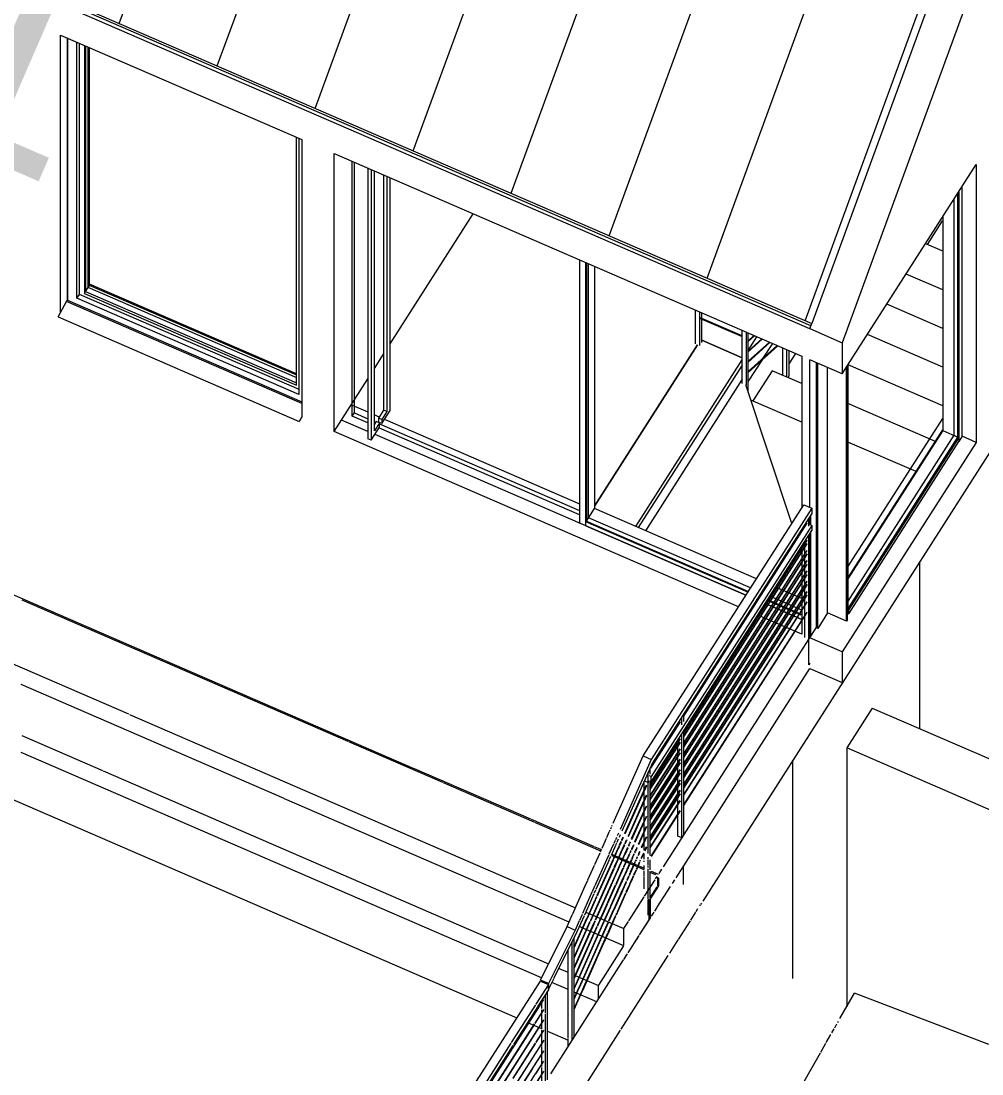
# Model space of a CAD drawing. Header units: millimetres. Extents: x -35445 to 232153, y -57203 to 42724.
# Drawn here: x 186145 to 191435, y -8195 to -2397 of the extents above; entities that cross this region are included whole.
import ezdxf

# ---------------------------------------------------------------- set-up
doc = ezdxf.new("R2010")
doc.units = ezdxf.units.MM
for name, color, linetype, lineweight in [('A-AREA', 32, 'Continuous', 9), ('A-DOOR', 31, 'Continuous', 9), ('A-FLOR', 192, 'Continuous', 9), ('A-FLOR-HRAL', 11, 'Continuous', 9), ('A-GLAZ', 151, 'Continuous', 9), ('A-GLAZ-CURT', 52, 'Continuous', 9), ('A-GLAZ-CWMG', 51, 'Continuous', 9), ('A-ROOF', 132, 'Continuous', 9), ('A-ROOF-PATT', 132, 'Continuous', 9), ('A-WALL', 113, 'Continuous', 9), ('A-WALL-PATT', 111, 'Continuous', 9), ('C-TOPO', 7, 'Continuous', 9), ('S-COLS', 52, 'Continuous', 9), ('S-FNDN', 32, 'Continuous', 9), ('S-STRS', 31, 'Continuous', 9)]:
    doc.layers.add(name, color=color, linetype=linetype, lineweight=lineweight)
doc.styles.add('Arial_2', font='arial.ttf', dxfattribs={"height": 1299.495981})

# ---------------------------------------------------------------- blocks, each defined once
blk = doc.blocks.new('Single Window - Standard-V10-Solar Analysis')
at = {"layer": 'A-GLAZ'}
for p, q in [((5886, -2490), (5886, -3933.5)), ((5939.1, -3923.7), (5939.1, -2513.1)), ((5953.1, -3901.8), (5953.1, -2519.1)), ((5979.6, -2530.6), (5979.6, -3896.3)), ((5986.6, -2533.7), (5986.6, -3885.4)), ((6000.6, -3863.5), (6000.6, -2539.7)), ((6007.6, -3852.6), (6007.6, -2542.8)), ((7147.7, -4402.8), (7147.7, -3037.1)), ((7160.3, -3042.6), (7160.3, -4453.2)), ((5986.6, -3885.4), (6007.6, -3852.6)), ((5986.6, -3885.4), (6000.6, -3863.5)), ((7148.5, -4361.3), (6000.6, -3863.5)), ((7147.7, -4340.3), (6007.6, -3845.9)), ((7148.7, -4347.4), (6007.6, -3852.6)), ((5834.8, -4026.2), (5881.3, -3942)), ((5881.3, -3942), (5886, -3934.7)), ((7176.1, -4503.4), (5881.3, -3942)), ((5886, -3934.7), (7176.1, -4494.1)), ((5939.1, -3923.7), (5953.1, -3901.8)), ((7160.3, -4453.2), (5939.1, -3923.7)), ((7161.3, -4425.7), (5953.1, -3901.8)), ((5979.6, -3896.3), (5986.6, -3885.4)), ((5979.6, -3896.3), (7147.7, -4402.8)), ((5986.6, -3885.4), (7147.9, -4389)), ((5834.8, -4026.2), (7162.1, -4601.8)), ((7176.1, -4576.5), (7162.1, -4601.8)), ((7166.9, -4594.4), (7176.1, -4577.7))]:
    blk.add_line(p, q, dxfattribs=at)
blk = doc.blocks.new('Railing - 25mm-669458-Solar Analysis')
at = {"layer": 'A-FLOR-HRAL'}
for p, q in [((9824.1, -4347.2), (9824.1, -4197.7)), ((9846.2, -4356.8), (9846.2, -4207.3)), ((9857.9, -4212.4), (9857.9, -4352.4)), ((9853.1, -4359.8), (9857.9, -4352.4))]:
    blk.add_line(p, q, dxfattribs=at)
blk = doc.blocks.new('Railing - 25mm-669454-Solar Analysis')
at = {"layer": 'A-FLOR-HRAL'}
for p, q in [((9600.5, -4392.2), (9600.5, -4100.7)), ((9622.6, -4110.3), (9622.6, -4401.8)), ((9634.2, -4442.7), (9634.2, -4115.4))]:
    blk.add_line(p, q, dxfattribs=at)
blk = doc.blocks.new('Railing - 25mm-V15-Solar Analysis')
at = {"layer": 'A-FLOR-HRAL'}
for p, q in [((9344.2, -4174.8), (9344.2, -3989.6)), ((9366.3, -3999.2), (9366.3, -4184.4)), ((9377.9, -4166.2), (9377.9, -4004.2))]:
    blk.add_line(p, q, dxfattribs=at)
blk = doc.blocks.new('Railing - Railing-665712-Solar Analysis')
at = {"layer": 'A-FLOR-HRAL'}
for p, q in [((9600.5, -4130.9), (9366.3, -4029.3)), ((9366.3, -4032.8), (9600.5, -4134.3)), ((9665.6, -4129), (9634.2, -4157.2)), ((9634.2, -4161.5), (9668.8, -4130.4)), ((9708.1, -4147.4), (9634.2, -4213.9)), ((9634.2, -4218.2), (9711.3, -4148.8)), ((9750.7, -4165.9), (9634.2, -4270.6)), ((9634.2, -4274.9), (9753.9, -4167.3)), ((9793.2, -4184.3), (9634.2, -4327.3)), ((9634.2, -4331.6), (9796.4, -4185.7))]:
    blk.add_line(p, q, dxfattribs=at)
for name in ['Railing - 25mm-V15-Solar Analysis', 'Railing - 25mm-669454-Solar Analysis', 'Railing - 25mm-669458-Solar Analysis']:
    blk.add_blockref(name, (0, 0))
blk = doc.blocks.new('System Panel - Glazed-846325-Solar Analysis')
at = {"layer": 'A-GLAZ-CURT'}
for p, q in [((10788.3, -4688), (10788.3, -3344)), ((10765.9, -3379.1), (10765.9, -4678.3)), ((10182.8, -4291.7), (10182.8, -5635.8)), ((10765.9, -4678.3), (10182.8, -5590.8)), ((10182.8, -5635.8), (10788.3, -4688)), ((10765.9, -4678.3), (10788.3, -4688))]:
    blk.add_line(p, q, dxfattribs=at)
blk = doc.blocks.new('Rectangular Mullion - 64 x 128 rectangular-846327-Solar Analysis')
at = {"layer": 'A-GLAZ-CWMG'}
for p, q in [((10704.8, -4651.8), (10182.8, -5468.7)), ((10793.3, -4690.2), (10187.7, -5637.9)), ((10704.8, -4651.8), (10788.3, -4688)), ((10793.3, -4690.2), (10793.3, -4712.8)), ((10187.7, -5660.6), (10793.3, -4712.8)), ((10187.7, -5637.9), (10179.7, -5634.4)), ((10179.7, -5657.1), (10187.7, -5660.6)), ((10187.7, -5660.6), (10187.7, -5637.9))]:
    blk.add_line(p, q, dxfattribs=at)
blk = doc.blocks.new('Rectangular Mullion - 64 x 128 rectangular-709618-Solar Analysis')
at = {"layer": 'A-GLAZ-CWMG'}
for p, q in [((10793.3, -3336.3), (10793.3, -4712.8)), ((10811.9, -4683.7), (10811.9, -3310.4)), ((10704.8, -3474.8), (10704.8, -4651.8)), ((10811.9, -4683.7), (10793.3, -4712.8))]:
    blk.add_line(p, q, dxfattribs=at)
blk = doc.blocks.new('Entrance door - Entrance door-978895-Solar Analysis')
at = {"layer": 'A-DOOR'}
for p, q in [((7454, -4572.9), (7454, -3170)), ((7465.9, -4554.4), (7465.9, -3175.1)), ((7540.2, -3207.4), (7540.2, -4697.7)), ((7557.9, -3215), (7557.9, -4705.4)), ((7576.5, -4653.5), (7576.5, -3223.1)), ((7626.6, -3244.8), (7626.6, -4539.9)), ((7644.3, -3252.5), (7644.3, -4547.5)), ((7662.9, -4541), (7662.9, -3260.6)), ((7454, -4572.9), (7465.9, -4554.4)), ((7540.2, -4610.3), (7454, -4572.9)), ((7465.9, -4554.4), (7540.2, -4586.6)), ((7626.6, -4539.9), (7598.6, -4583.6)), ((7616.3, -4613.9), (7662.9, -4541)), ((7644.3, -4547.5), (7616.3, -4591.3)), ((7644.3, -4547.5), (7626.6, -4539.9)), ((7557.9, -4705.4), (7604.5, -4632.5)), ((7586.8, -4602.1), (7576.5, -4618.2)), ((7576.5, -4602.4), (7584.4, -4605.8)), ((7604.5, -4609.8), (7576.5, -4653.5)), ((7604.5, -4609.8), (7586.8, -4602.1)), ((7616.3, -4591.3), (7598.6, -4583.6)), ((7598.6, -4583.6), (7598.6, -4606.3)), ((7616.3, -4613.9), (7598.6, -4606.3)), ((7604.5, -4632.5), (7604.5, -4609.8)), ((7604.5, -4614.5), (8705, -5091.7)), ((8705, -5115.4), (7604.5, -4638.1)), ((7616.3, -4591.3), (7616.3, -4613.9)), ((7557.9, -4705.4), (7540.2, -4697.7))]:
    blk.add_line(p, q, dxfattribs=at)
blk = doc.blocks.new('System Panel - Glazed-978872-Solar Analysis')
at = {"layer": 'A-GLAZ-CURT'}
for p, q in [((8743, -3728.9), (8743, -5150.5)), ((8754.8, -5132), (8754.8, -3734)), ((8743, -5150.5), (8754.8, -5132)), ((8743, -5150.5), (9635.3, -5537.5)), ((9647.2, -5519), (8754.8, -5132)), ((9929, -5641.2), (9752.8, -5564.8)), ((9741, -5583.3), (9929, -5664.8))]:
    blk.add_line(p, q, dxfattribs=at)
blk = doc.blocks.new('Rectangular Mullion - 64 x 128 rectangular-978871-Solar Analysis')
at = {"layer": 'A-GLAZ-CWMG'}
for p, q in [((8743, -5150.5), (8787, -5081.7)), ((9679.3, -5468.6), (8787, -5081.7)), ((8740.4, -5177.3), (8740.4, -5154.6)), ((9632.7, -5541.5), (8740.4, -5154.6)), ((8740.4, -5177.3), (9621.4, -5559.3)), ((9929, -5576.9), (9785, -5514.4)), ((9727.1, -5605.1), (9929, -5692.7)), ((9925.3, -5668.4), (9738.4, -5587.3))]:
    blk.add_line(p, q, dxfattribs=at)
blk = doc.blocks.new('Rectangular Mullion - 64 x 128 rectangular-709616-Solar Analysis')
at = {"layer": 'A-GLAZ-CWMG'}
for p, q in [((8705, -3712.4), (8705, -5161.9)), ((8740.4, -5177.3), (8740.4, -3727.8)), ((8787, -3748), (8787, -5081.7)), ((8740.4, -5177.3), (8705, -5161.9))]:
    blk.add_line(p, q, dxfattribs=at)
blk = doc.blocks.new('M_L-Anglel-Column - L127X127X9_5-709940-Solar Analysis')
at = {"layer": 'S-COLS'}
for p, q in [((10008.2, -4277.5), (10008.2, -5738.2)), ((10016.6, -5741.8), (10016.6, -4281.2)), ((10071.3, -5656.2), (10071.3, -4304.9)), ((10175.3, -5701.2), (10175.3, -4303.4)), ((10179.7, -5694.3), (10179.7, -4296.5)), ((10071.3, -5656.2), (10016.6, -5741.8)), ((10175.3, -5701.2), (10071.3, -5656.2)), ((10016.6, -5741.8), (10008.2, -5738.2)), ((10179.7, -5694.3), (10175.3, -5701.2))]:
    blk.add_line(p, q, dxfattribs=at)
blk = doc.blocks.new('Railing - 25mm-V48-Solar Analysis')
at = {"layer": 'A-FLOR-HRAL'}
for p, q in [((9280.4, -6877.3), (9280.4, -6304.2)), ((9246.7, -6885.9), (9246.7, -6357)), ((9268.8, -6895.5), (9268.8, -6322.4)), ((9268.8, -6895.5), (9246.7, -6885.9)), ((9280.4, -6877.3), (9268.8, -6895.5))]:
    blk.add_line(p, q, dxfattribs=at)
blk = doc.blocks.new('Railing - 25mm-V49-Solar Analysis')
at = {"layer": 'A-FLOR-HRAL'}
for p, q in [((9061.3, -6962.8), (9061.3, -6583.2)), ((9062.2, -6581.2), (9083.4, -6590.4)), ((9083.4, -6590.4), (9089.2, -6581.3)), ((9083.4, -6982), (9083.4, -6590.4)), ((9095.1, -6992.2), (9095.1, -6589.3)), ((9061.3, -7011.7), (9061.3, -6983.5)), ((9083.4, -7013.1), (9083.4, -7002.4)), ((9083.4, -7047.4), (9083.4, -7015.8)), ((9095.1, -7070.7), (9095.1, -7015.8)), ((9061.3, -7027.9), (9061.3, -7020.9)), ((9061.3, -7069.3), (9061.3, -7047.8)), ((9083.4, -7058.7), (9083.4, -7050.4)), ((9083.4, -7234.2), (9083.4, -7065.8)), ((9061.3, -7103.9), (9061.3, -7077.3)), ((9061.3, -7176), (9061.3, -7108)), ((9095.1, -7167.4), (9095.1, -7079.1)), ((9095.1, -7229.8), (9095.1, -7172.3)), ((9083.4, -7321.1), (9083.4, -7237.7)), ((9095.1, -7244.6), (9095.1, -7234.2)), ((9095.1, -7307.4), (9095.1, -7247.4)), ((9095.1, -7307.4), (9085.3, -7322.7))]:
    blk.add_line(p, q, dxfattribs=at)
blk = doc.blocks.new('Railing - 25mm-V50-Solar Analysis')
at = {"layer": 'A-FLOR-HRAL'}
for p, q in [((9979.1, -5783.7), (9979.1, -5210.7)), ((9945.3, -5792.4), (9945.3, -5263.5)), ((9967.4, -5942), (9967.4, -5228.9)), ((9973.3, -5932.9), (9967.4, -5942))]:
    blk.add_line(p, q, dxfattribs=at)
blk = doc.blocks.new('Railing - Railing-932863-Solar Analysis')
at = {"layer": 'A-FLOR-HRAL'}
for p, q in [((9956.8, -5255.1), (9280.4, -6313.7)), ((9280.4, -6319.6), (9959.4, -5256.8)), ((9956.8, -5311.8), (9280.4, -6370.4)), ((9280.4, -6376.3), (9959.4, -5313.5)), ((9280.4, -6433), (9959.4, -5370.2)), ((9956.8, -5368.5), (9280.9, -6426.3)), ((9956.8, -5425.2), (9280.4, -6483.8)), ((9280.4, -6489.7), (9959.4, -5426.9)), ((9956.8, -5481.9), (9280.4, -6540.4)), ((9280.4, -6546.3), (9959.4, -5483.6)), ((9956.8, -5538.5), (9280.4, -6597.1)), ((9280.4, -6603), (9959.4, -5540.3)), ((9956.8, -5595.2), (9280.4, -6653.8)), ((9280.4, -6659.7), (9959.4, -5596.9)), ((9956.8, -5651.9), (9280.4, -6710.5)), ((9280.4, -6716.4), (9959.4, -5653.6)), ((9258.1, -6348.7), (9095.1, -6603.8)), ((9095.1, -6609.7), (9260.8, -6350.4)), ((9258.1, -6405.3), (9095.1, -6660.5)), ((9095.1, -6666.4), (9260.8, -6407)), ((9258.1, -6462), (9095.1, -6717.2)), ((9095.1, -6723.1), (9260.8, -6463.7)), ((9258.1, -6518.7), (9095.1, -6773.9)), ((9095.1, -6779.8), (9260.8, -6520.4)), ((9258.1, -6575.4), (9095.1, -6830.6)), ((9095.1, -6836.5), (9260.8, -6577.1)), ((9258.1, -6632.1), (9095.1, -6887.3)), ((9095.1, -6893.2), (9260.8, -6633.8)), ((9258.1, -6688.8), (9095.1, -6944)), ((9095.1, -6949.8), (9260.8, -6690.5)), ((9258.1, -6745.4), (9098.5, -6995.2)), ((9101, -6997.3), (9260.8, -6747.1))]:
    blk.add_line(p, q, dxfattribs=at)
for name in ['Railing - 25mm-V50-Solar Analysis', 'Railing - 25mm-V48-Solar Analysis', 'Railing - 25mm-V49-Solar Analysis']:
    blk.add_blockref(name, (0, 0))
blk = doc.blocks.new('Top Rail Type - Top Rail_Internal_-932867-Solar Analysis')
at = {"layer": 'A-FLOR-HRAL'}
for p, q in [((9984.3, -5174.1), (9100.3, -6557.8)), ((9100.3, -6586.1), (9984.3, -5202.5)), ((9973.3, -5169.3), (9984.3, -5174.1)), ((9984.3, -5174.1), (9984.3, -5202.5)), ((9089.2, -6581.3), (9100.3, -6586.1)), ((9100.3, -6557.8), (9091.2, -6553.9)), ((9100.3, -6586.1), (9100.3, -6557.8))]:
    blk.add_line(p, q, dxfattribs=at)
blk = doc.blocks.new('Railing - 25mm-V51-Solar Analysis')
at = {"layer": 'A-FLOR-HRAL'}
for p, q in [((9268.8, -6272), (9268.8, -6227.9)), ((9280.4, -6253.7), (9280.4, -6209.7)), ((9280.4, -6877.3), (9280.4, -6304.2)), ((9246.7, -6885.9), (9246.7, -6357)), ((9268.8, -6895.5), (9268.8, -6322.4)), ((9268.8, -6895.5), (9246.7, -6885.9)), ((9280.4, -6877.3), (9268.8, -6895.5))]:
    blk.add_line(p, q, dxfattribs=at)
blk = doc.blocks.new('Railing - 25mm-V52-Solar Analysis')
at = {"layer": 'A-FLOR-HRAL'}
for p, q in [((9083.4, -6982), (9083.4, -6533.6)), ((9095.1, -6543.9), (9095.1, -6510.5)), ((9061.3, -6962.8), (9061.3, -6583.2)), ((9095.1, -6992.2), (9095.1, -6589.3)), ((9061.3, -7011.7), (9061.3, -6983.5)), ((9083.4, -7013.1), (9083.4, -7002.4)), ((9083.4, -7047.4), (9083.4, -7015.8)), ((9095.1, -7070.7), (9095.1, -7015.8)), ((9061.3, -7027.9), (9061.3, -7020.9)), ((9061.3, -7069.3), (9061.3, -7047.8)), ((9083.4, -7058.7), (9083.4, -7050.4)), ((9083.4, -7234.2), (9083.4, -7065.8)), ((9061.3, -7103.9), (9061.3, -7077.3)), ((9061.3, -7176), (9061.3, -7108)), ((9095.1, -7167.4), (9095.1, -7079.1)), ((9095.1, -7229.8), (9095.1, -7172.3)), ((9083.4, -7321.1), (9083.4, -7237.7)), ((9095.1, -7244.6), (9095.1, -7234.2)), ((9095.1, -7307.4), (9095.1, -7247.4)), ((9095.1, -7307.4), (9085.3, -7322.7))]:
    blk.add_line(p, q, dxfattribs=at)
blk = doc.blocks.new('Railing - 25mm-V53-Solar Analysis')
at = {"layer": 'A-FLOR-HRAL'}
for p, q in [((8664.2, -7688.6), (8664.2, -7467.1)), ((8675.9, -7689.5), (8675.9, -7443.6)), ((8642.1, -7998.5), (8642.1, -7511.7)), ((8664.2, -8011.8), (8664.2, -7689.5)), ((8675.9, -7993.6), (8675.9, -7692)), ((8642.1, -8046.4), (8642.1, -8002.2))]:
    blk.add_line(p, q, dxfattribs=at)
blk = doc.blocks.new('Railing - 25mm-V54-Solar Analysis')
at = {"layer": 'A-FLOR-HRAL'}
for p, q in [((9967.4, -5178.4), (9967.4, -5134.4)), ((9979.1, -5171.9), (9979.1, -5116.2)), ((9979.1, -5783.7), (9979.1, -5210.7)), ((9945.3, -5792.4), (9945.3, -5263.5)), ((9967.4, -5942), (9967.4, -5228.9)), ((9973.3, -5932.9), (9967.4, -5942))]:
    blk.add_line(p, q, dxfattribs=at)
blk = doc.blocks.new('Railing - Railing-933812-Solar Analysis')
at = {"layer": 'A-FLOR-HRAL'}
for p, q in [((9956.8, -5160.7), (9280.4, -6219.2)), ((9280.4, -6225.1), (9959.4, -5162.4)), ((9956.8, -5274), (9280.4, -6332.6)), ((9280.4, -6338.5), (9959.4, -5275.7)), ((9956.2, -5331.5), (9280.4, -6389.3)), ((9280.4, -6395.2), (9960, -5331.5)), ((9956.8, -5387.4), (9280.4, -6446)), ((9280.4, -6451.9), (9959.4, -5389.1)), ((9956.8, -5444.1), (9280.4, -6502.6)), ((9280.4, -6508.5), (9959.4, -5445.8)), ((9957.3, -5499.9), (9280.4, -6559.3)), ((9280.4, -6565.2), (9961.1, -5499.9)), ((9956.8, -5557.4), (9280.4, -6616)), ((9280.4, -6621.9), (9959.4, -5559.2)), ((9258.1, -6254.2), (9095.1, -6509.4)), ((9098.1, -6510.5), (9260.8, -6255.9)), ((9258.1, -6367.5), (9095.1, -6622.7)), ((9095.1, -6628.6), (9260.8, -6369.3)), ((9095.1, -6685.3), (9260.6, -6426.3)), ((9256.8, -6426.3), (9095.4, -6678.9)), ((9258.1, -6480.9), (9095.1, -6736.1)), ((9095.1, -6742), (9260.8, -6482.6)), ((9258.1, -6537.6), (9095.1, -6792.8)), ((9095.1, -6798.7), (9260.8, -6539.3)), ((9072.5, -6604.3), (8953.6, -6870.8)), ((8956.1, -6873), (9075.2, -6606)), ((9095.1, -6855.4), (9260.8, -6596)), ((9258.1, -6594.3), (9096.4, -6847.4)), ((9072.5, -6661), (8972.3, -6885.5)), ((8974.8, -6887.7), (9075.2, -6662.7)), ((9258.1, -6651), (9095.1, -6906.2)), ((9095.1, -6912.1), (9260.8, -6652.7)), ((9071.4, -6720), (8990.5, -6901.3)), ((8993, -6903.5), (9075.2, -6719.4)), ((9071.4, -6776.7), (9008.8, -6917.2)), ((9011.3, -6919.3), (9075.2, -6776.1)), ((9071.4, -6833.4), (9027.6, -6931.6)), ((9031.1, -6931.6), (9075.2, -6832.7)), ((8944.4, -6891.5), (8936.8, -6908.3)), ((8939.2, -6910.8), (8946.9, -6893.6)), ((9071.4, -6890.1), (9045.2, -6948.8)), ((9047.7, -6951), (9075.2, -6889.4)), ((8918.1, -6950.3), (8892.4, -7007.9)), ((8894.9, -7010.2), (8920.7, -6952.4)), ((8922.9, -6939.5), (8918.6, -6949.1)), ((8921.1, -6951.3), (8925, -6942.6)), ((8933.6, -6915.6), (8924.4, -6936.1)), ((8927, -6938.2), (8936.1, -6917.8)), ((8951.7, -6931.6), (8938.4, -6961.6)), ((8940.5, -6964.6), (8954.2, -6933.8)), ((8962.3, -6907.9), (8954.1, -6926.4)), ((8969.9, -6947.6), (8955.1, -6980.8)), ((8956.4, -6928.9), (8964.5, -6910.7)), ((8957.6, -6982.9), (8972.3, -6950)), ((8965.1, -6909.6), (8967.7, -6903.7)), ((8978.6, -6928.2), (8973.7, -6939.1)), ((8976, -6941.7), (8980.8, -6930.9)), ((8983.5, -6917.2), (8980.7, -6923.3)), ((8983.2, -6925.5), (8986, -6919.3)), ((9001.8, -6932.8), (8990.6, -6957.9)), ((8992.9, -6960.5), (9004.3, -6935)), ((9015, -6967.6), (9022.6, -6950.6)), ((9020.1, -6948.4), (9017.1, -6955.1)), ((9072.5, -6944.4), (9063.4, -6964.7)), ((9065.9, -6966.9), (9075.2, -6946.1)), ((8891.7, -7009.4), (8813.7, -7184.2)), ((8817.2, -7184.2), (8892.4, -7015.8)), ((8914.2, -7015.8), (8910.4, -7024.3)), ((8912.9, -7026.5), (8917.7, -7015.8)), ((8936.6, -6965.5), (8915.7, -7012.3)), ((8918.5, -7013.9), (8939.1, -6967.6)), ((8954.9, -6981.1), (8928.8, -7039.7)), ((8931.4, -7041.7), (8957.4, -6983.3)), ((8973.1, -6997.1), (8964.8, -7015.8)), ((8990, -7015.8), (8966.1, -7069.4)), ((8968.2, -7015.8), (8975.6, -6999.3)), ((8968.7, -7071.5), (8993.5, -7015.8)), ((8980, -6981.5), (8973.5, -6996.2)), ((8976, -6998.3), (8982.6, -6983.6)), ((8987.3, -6965.2), (8982.4, -6976.3)), ((8984.9, -6978.5), (8989.7, -6967.6)), ((8998.6, -6996.6), (8991.9, -7011.5)), ((8994.5, -7013.6), (9001.1, -6998.7)), ((9004.7, -6982.9), (9000.5, -6992.3)), ((9003, -6994.4), (9007.1, -6985.3)), ((9015, -6959.8), (9007.9, -6975.8)), ((9010.4, -6978), (9013.3, -6971.4)), ((9015.3, -7015.8), (9010.4, -7026.9)), ((9015, -7024.3), (9018.8, -7015.8)), ((9022.2, -7000.5), (9018.7, -7008.2)), ((9021.2, -7010.4), (9024.5, -7002.9)), ((9035.3, -6971), (9027.3, -6988.9)), ((9029.6, -6991.7), (9037.8, -6973.2)), ((9056.7, -6979.7), (9044.6, -7006.8)), ((9047.1, -7009), (9059.3, -6981.8)), ((8892.9, -7063.4), (8765.1, -7349.9)), ((8767.7, -7351.9), (8895.4, -7065.6)), ((8902.2, -7042.5), (8894.9, -7059)), ((8897.3, -7061.5), (8912.8, -7026.8)), ((8910.2, -7024.7), (8902.4, -7042.2)), ((8927.5, -7042.5), (8912, -7077.3)), ((8914.4, -7079.8), (8929.8, -7045.1)), ((8944.3, -7061.7), (8929.2, -7095.5)), ((8931.5, -7098), (8949.3, -7058.3)), ((8965, -7072), (8947.1, -7112)), ((8963.3, -7019), (8947.5, -7054.6)), ((8949.6, -7114.2), (8967.5, -7074.1)), ((8950, -7056.6), (8965.8, -7021.2)), ((9009.4, -7029), (8984.8, -7084.3)), ((8987.3, -7086.4), (9011.9, -7031.2)), ((9015, -7073.2), (9003.4, -7099.2)), ((9006, -7101.2), (9019.5, -7070.9)), ((9027.6, -7045), (9017.8, -7066.9)), ((9020.3, -7069.1), (9030.1, -7047.2)), ((9035.7, -7026.9), (9028.8, -7042.2)), ((9031.4, -7044.3), (9038.2, -7029)), ((9039.6, -7018.2), (9036.9, -7024.1)), ((8911, -7079.6), (8886.4, -7134.8)), ((8888.9, -7137), (8913.5, -7081.8)), ((8929.1, -7095.8), (8904.4, -7151)), ((8906.9, -7153.2), (8931.5, -7098)), ((8946.3, -7113.8), (8922.6, -7166.9)), ((8925.3, -7168.8), (8948.7, -7116.3)), ((8975.4, -7105.4), (8965.2, -7128.2)), ((8967.7, -7130.4), (8977.9, -7107.5)), ((8983.2, -7087.8), (8977.8, -7100)), ((8980.1, -7102.6), (8985.7, -7090)), ((8993.6, -7121.2), (8980.6, -7150.3)), ((8983, -7152.8), (8996.1, -7123.3)), ((9001.4, -7103.6), (8994.5, -7119.1)), ((8996.8, -7121.8), (9003.9, -7105.8)), ((8884.3, -7139.4), (8791.8, -7346.7)), ((8795, -7347.4), (8867.8, -7184.2)), ((8813.5, -7184.8), (8801, -7212.8)), ((8803.5, -7214.9), (8816, -7187)), ((8902.2, -7155.9), (8815.5, -7350.3)), ((8861.5, -7255), (8906.1, -7155)), ((8870.1, -7179), (8887, -7141.3)), ((8914.9, -7184.2), (8876, -7271.5)), ((8878.3, -7274.1), (8917.8, -7185.5)), ((8940.2, -7184.2), (8893.5, -7288.8)), ((8896.1, -7290.9), (8943.1, -7185.5)), ((8922.5, -7167.1), (8915.2, -7183.4)), ((8918.4, -7184.2), (8925, -7169.3)), ((8961.5, -7136.4), (8941.8, -7180.6)), ((8944.4, -7182.5), (8964.1, -7138.5)), ((8980, -7151.7), (8960.9, -7194.4)), ((8963.6, -7196.3), (8982.5, -7153.8)), ((8789.4, -7238.7), (8746.6, -7334.8)), ((8749, -7337.1), (8801.2, -7220.1)), ((8798.8, -7217.8), (8791.8, -7233.4)), ((8908.5, -7319.8), (8961.2, -7201.7)), ((8958.7, -7199.4), (8912, -7304)), ((8818.8, -7350.7), (8859.1, -7260.5)), ((8875, -7273.6), (8839.7, -7352.6)), ((8843.2, -7352.6), (8877.6, -7275.7)), ((8892.7, -7290.5), (8865, -7352.6)), ((8868.5, -7352.6), (8895.1, -7293.2)), ((8744.5, -7339.3), (8675.9, -7493.2)), ((8675.9, -7501), (8747.7, -7340.1)), ((8762.8, -7355.2), (8675.9, -7549.9)), ((8675.9, -7557.7), (8764.8, -7358.3)), ((8839.1, -7354.2), (8684.7, -7700.2)), ((8687.1, -7702.5), (8841.6, -7356.3)), ((8863.1, -7356.9), (8702.6, -7716.8)), ((8789.4, -7352), (8784.1, -7364)), ((8786.7, -7365.9), (8792.6, -7352.6)), ((8814.5, -7352.6), (8803.1, -7378)), ((8805.8, -7379.9), (8817.9, -7352.6)), ((8824.9, -7450.5), (8866.4, -7357.3)), ((8903.6, -7322.9), (8861.6, -7417.1)), ((8864, -7419.5), (8906.1, -7325)), ((8909.5, -7309.6), (8906, -7317.5)), ((8782.7, -7367.2), (8675.9, -7606.6)), ((8675.9, -7614.4), (8785.2, -7369.4)), ((8800.8, -7383.3), (8675.9, -7663.3)), ((8675.9, -7671.1), (8803.3, -7385.5)), ((8860.2, -7420.1), (8838.1, -7469.6)), ((8840.6, -7471.8), (8862.8, -7422.1)), ((8675.9, -7444.3), (8679, -7437.3)), ((8705, -7719.1), (8822.5, -7455.7)), ((8837.8, -7470.4), (8720.4, -7733.4)), ((8722.9, -7735.7), (8839.9, -7473.5)), ((8682.8, -7704.4), (8675.9, -7720)), ((8676.7, -7725.8), (8685.3, -7706.5)), ((8701.2, -7719.9), (8675.9, -7776.6)), ((8675.9, -7784.4), (8703.7, -7722.1)), ((8719.5, -7735.5), (8675.9, -7833.3)), ((8675.9, -7841.1), (8722, -7737.6))]:
    blk.add_line(p, q, dxfattribs=at)
for name in ['Railing - 25mm-V54-Solar Analysis', 'Railing - 25mm-V51-Solar Analysis', 'Railing - 25mm-V52-Solar Analysis', 'Railing - 25mm-V53-Solar Analysis']:
    blk.add_blockref(name, (0, 0))
blk = doc.blocks.new('Top Rail Type - Top Rail_Internal_-933816-Solar Analysis')
at = {"layer": 'A-FLOR-HRAL'}
for p, q in [((9056.1, -6444.1), (9940.1, -5060.5)), ((9984.3, -5079.7), (9100.3, -6463.3)), ((9940.1, -5060.5), (9984.3, -5079.7)), ((9984.3, -5079.7), (9984.3, -5108)), ((9984.3, -5108), (9106.3, -6482.2)), ((8890.5, -6815.2), (9056.1, -6444.1)), ((9100.3, -6463.3), (8928.4, -6848.7)), ((9106.3, -6482.2), (8938.8, -6857.8)), ((9056.1, -6444.1), (9100.3, -6463.3)), ((8877, -6845.5), (8881.1, -6836.3)), ((8883.1, -6831.7), (8885.9, -6825.5)), ((8829.8, -6951.1), (8853.9, -6897.3)), ((8855.5, -6893.6), (8869.2, -6862.9)), ((8870.5, -6859.9), (8874.5, -6851)), ((8908.4, -6893.5), (8902.6, -6906.4)), ((8919.1, -6869.4), (8912.9, -6883.3)), ((8929.5, -6878.5), (8922.8, -6893.6)), ((8892.5, -6929.1), (8867.5, -6985.1)), ((8903, -6937.8), (8879.1, -6991.6)), ((8901.5, -6908.9), (8893.4, -6927)), ((8909.3, -6923.8), (8903.8, -6936.1)), ((8918.8, -6902.6), (8910.3, -6921.5)), ((8789.4, -7041.7), (8818.2, -6977.2)), ((8853.8, -7015.8), (8789.4, -7160)), ((8868.3, -7015.8), (8795.2, -7179.6)), ((8820.8, -6971.5), (8825.3, -6961.3)), ((8866.1, -6988.3), (8854, -7015.4)), ((8876.6, -6997), (8869.3, -7013.5)), ((8751.4, -7127), (8787.4, -7046.3)), ((8736.7, -7160), (8750.5, -7128.9)), ((8666.5, -7317.1), (8736.6, -7160)), ((8788.7, -7161.7), (8775.3, -7191.7)), ((8793.1, -7184.2), (8785.9, -7200.4)), ((8774, -7194.7), (8721.9, -7311.5)), ((8784.2, -7204.2), (8732, -7321.1)), ((8636.9, -7383.7), (8665.6, -7319.2)), ((8703.5, -7352.6), (8681.1, -7402.8)), ((8730.4, -7324.7), (8690.9, -7413.4)), ((8719.5, -7316.7), (8704.4, -7350.7)), ((8490.5, -7678.6), (8636.9, -7383.7)), ((8681.1, -7402.8), (8534.8, -7697.8)), ((8690.9, -7413.4), (8564.4, -7668.4)), ((8636.9, -7383.7), (8681.1, -7402.8)), ((8534.8, -7697.8), (8490.5, -7678.6)), ((8563.9, -7669.4), (8534.8, -7728)), ((8534.8, -7728), (8534.8, -7697.8))]:
    blk.add_line(p, q, dxfattribs=at)
blk = doc.blocks.new('Railing - 25mm-V68-Solar Analysis')
at = {"layer": 'A-FLOR-HRAL'}
for p, q in [((8517.4, -7860.1), (8517.4, -7758)), ((8529, -8227.8), (8529, -7739.8)), ((8495.3, -7792.6), (8495.3, -7835.8)), ((8495.3, -7842.2), (8495.3, -7949.1)), ((8517.4, -8026.4), (8517.4, -7865.8)), ((8495.3, -7955), (8495.3, -8042.6)), ((8495.3, -8047), (8495.3, -8155.2)), ((8517.4, -8246), (8517.4, -8026.5)), ((8495.3, -8160.3), (8495.3, -8276.2))]:
    blk.add_line(p, q, dxfattribs=at)
blk = doc.blocks.new('Railing - Railing-933841-Solar Analysis')
at = {"layer": 'A-FLOR-HRAL'}
for p, q in [((8479, -7827.6), (7979.4, -8609.5)), ((8506.4, -7784.6), (8480, -7826)), ((8482.3, -7828.4), (8509.5, -7785.8)), ((8338.3, -8053.7), (8481.4, -7829.7)), ((8501.6, -7848.9), (8459.3, -7915.1)), ((8461, -7918.4), (8503.8, -7851.3)), ((8506.7, -7840.9), (8502.5, -7847.5)), ((8504.9, -7849.6), (8509.4, -7842.6)), ((8456.3, -7919.9), (7979.4, -8666.2)), ((7979.4, -8672.1), (8458.7, -7922)), ((8506.7, -7897.6), (8184.8, -8401.4)), ((8187.3, -8403.5), (8509.4, -7899.3)), ((8506.7, -7954.3), (8464.2, -8020.8)), ((8466.8, -8022.6), (8509.4, -7956)), ((8508.1, -8008.7), (7979.4, -8836.2)), ((7979.4, -8842.1), (8509.8, -8012)), ((7979.4, -8615.4), (8335.2, -8058.5)), ((8460.6, -8026.4), (8338.3, -8217.9)), ((8340.8, -8219.9), (8464.4, -8026.4)), ((8506.7, -8067.6), (7983.5, -8886.6)), ((8451.1, -8160.6), (8509.4, -8069.4)), ((7985.9, -8888.7), (8448.4, -8164.8)), ((8506.7, -8124.3), (8462.4, -8193.6)), ((8465.5, -8194.8), (8509.4, -8126)), ((8461.7, -8194.8), (8138.9, -8700.1)), ((8506.7, -8181), (8392.5, -8359.7)), ((8395, -8361.8), (8509.4, -8182.7))]:
    blk.add_line(p, q, dxfattribs=at)
blk.add_blockref('Railing - 25mm-V68-Solar Analysis', (0, 0))
blk = doc.blocks.new('Top Rail Type - Top Rail_Internal_-934463-Solar Analysis')
at = {"layer": 'A-FLOR-HRAL'}
for p, q in [((6820.5, -10297.1), (8490, -7684)), ((8534.3, -7703.2), (8465.6, -7810.7)), ((8490, -7684), (8534.3, -7703.2)), ((8534.3, -7703.2), (8534.3, -7731.6)), ((8534.3, -7731.6), (8476.4, -7822.1)), ((8463.3, -7814.3), (8329.9, -8023.1)), ((8475, -7824.3), (8341.9, -8032.7)), ((8327.8, -8026.4), (7864.9, -8750.9)), ((8338.3, -8038.3), (7877.7, -8759.2))]:
    blk.add_line(p, q, dxfattribs=at)

msp = doc.modelspace()

# ---------------------------------------------------------------- hatches: boundary and pattern name
at = {"layer": 'A-ROOF-PATT'}
h = msp.add_hatch(dxfattribs=at)
h.set_pattern_fill('FP_5', color=256, style=0, pattern_type=2)
h.set_pattern_definition([(69.922, (171179.04, -3800.3), (-539.437, 233.917), [])])
h.paths.add_polyline_path([(190497.6, -4062.7), (192034.7, 142.6), (176038.9, 7073.2), (177046.6, 5848.2), (177784.2, 4967.4), (179128.7, 3414.6), (180215.7, 2200.4), (180981.7, 1369), (181898.9, 390.4), (183098.6, -854.3), (190431.5, -4034)], flags=0)
h.paths.add_polyline_path([(185361.8, -960.4), (185330.7, -948.3), (185322.5, -950.8), (184310.7, -512.1), (184717.6, 587.4), (184727.6, 593.1), (184736.6, 613.5), (185772.9, 164.2), (185365.2, -951.3)], flags=0)
at = {"layer": 'A-WALL-PATT'}
h = msp.add_hatch(dxfattribs=at)
h.set_pattern_fill('FP_9', color=256, style=0, pattern_type=2)
h.set_pattern_definition([(90, (172227.74, -8501.4), (-698.658, -1093.52), [])])
h.paths.add_polyline_path([(190652.8, -7891), (190690.4, -7825.2), (190690.4, -6399.3), (190830.1, -6180.6), (191397.3, -6426.5), (192912.1, -4055.6), (192912.1, -2525.1), (189897.8, -7243), (190598.5, -7844.8), (190635.9, -7876.6)], flags=0)
h = msp.add_hatch(dxfattribs=at)
h.set_pattern_fill('FP_4', color=256, style=0, pattern_type=2)
h.set_pattern_definition([(90, (169430.55, -7288.45), (-698.658, -1093.52), [])])
h.paths.add_polyline_path([(187963, -4510.2), (187968.2, -4502.2), (187963, -4152)], flags=0)
h = msp.add_hatch(dxfattribs=at)
h.set_pattern_fill('FP_10', color=256, style=0, pattern_type=2)
h.set_pattern_definition([(90, (174791.7, -36011.5), (-1500, 9e-14), [])])
h.paths.add_polyline_path([(189897.8, -7243), (190666.1, -6040.4), (190487.4, -5962.9), (189754.7, -7118.7), (189879.6, -7227.3)], flags=0)

# ---------------------------------------------------------------- linework, layer by layer
at = {"color": 252, "lineweight": 9}
msp.add_ellipse((181358.7, -764.9), major_axis=(48731.1, 0), ratio=0.823831, start_param=4.712728, end_param=6.444451, dxfattribs=at)
at = {"color": 27, "lineweight": 9}
msp.add_ellipse((181358.7, -764.9), major_axis=(46410.6, 0), ratio=0.823831, start_param=4.739247, end_param=6.444451, dxfattribs=at)
at = {"layer": 'A-AREA'}
msp.add_line((190696.9, -5402.9), (191218.9, -4586), dxfattribs=at)
at = {"layer": 'A-FLOR'}
for p, q in [((189892, -4154.2), (190114.6, -4250.7)), ((190148.3, -4210.3), (190195.8, -4136)), ((190280.9, -4172.9), (190225.6, -4259.4)), ((189301.1, -5069), (189869.3, -4179.6)), ((190224, -4261.9), (190148.3, -4380.3)), ((187968.2, -4512.4), (188054.3, -4549.7)), ((188090.6, -4565.5), (188117, -4576.9)), ((188148.9, -4590.7), (189219.1, -5054.8))]:
    msp.add_line(p, q, dxfattribs=at)
at = {"layer": 'A-ROOF'}
for p in [(192034.7, 142.6), (183098.6, -854.3)]:
    msp.add_line(p, (190497.6, -4062.7), dxfattribs=at)
at = {"layer": 'A-WALL'}
for p, q in [((192213.4, 65), (190666.1, -4168.2)), ((190493.3, -4074.4), (183121.7, -877.9)), ((190487.4, -4092.3), (183156.6, -913.5)), ((186362.8, -4004.3), (186362.8, -2473.9)), ((186362.8, -2473.9), (187690.2, -3049.5)), ((186400.1, -3933.5), (186400.1, -2490)), ((192912.1, -2525.1), (189897.8, -7243)), ((187690.2, -3049.5), (187690.2, -4579.9)), ((187868.9, -4657.4), (187868.9, -3127)), ((187868.9, -3127), (190443.1, -4243.2)), ((190666.1, -4339.9), (191403, -3186.6)), ((191403, -3186.6), (191403, -4717.1)), ((188177, -4175.3), (188634.6, -3459)), ((190487.4, -4090.7), (190497.6, -4062.7)), ((190487.4, -4092.3), (190487.4, -4090.7)), ((190487.4, -4090.7), (190666.1, -4168.2)), ((190666.1, -4168.2), (190666.1, -4339.9)), ((188090.6, -4310.4), (188140.7, -4232.1)), ((190443.1, -4243.2), (190443.1, -5077.8)), ((190666.1, -4339.9), (190487.4, -4262.4)), ((190487.4, -5074.9), (190487.4, -4262.4)), ((187868.9, -4657.4), (188054.3, -4367.3)), ((190095, -5622.7), (187868.9, -4657.4)), ((190696.9, -5464.8), (191218.9, -4647.9)), ((191403, -4717.1), (191326, -4683.7)), ((191403, -4717.1), (190666.1, -5870.4)), ((190487.4, -5169.3), (190487.4, -5125.3)), ((190487.4, -5792.8), (190487.4, -5219.8)), ((190443.1, -5289), (190443.1, -5773.7)), ((190443.1, -5773.7), (190200.3, -5668.4)), ((190487.4, -5792.8), (190522.3, -5738.2)), ((190666.1, -5870.4), (190487.4, -5792.8)), ((190666.1, -5870.4), (190666.1, -6040.4)), ((189751, -7115.5), (190487.4, -5962.9)), ((190487.4, -5962.9), (190666.1, -6040.4)), ((189730.6, -7147.4), (189743.7, -7126.9)), ((189647.3, -7277.8), (189720.6, -7163)), ((189615.7, -7327.2), (189629.7, -7305.3)), ((189633.9, -7298.7), (189646.8, -7278.6)), ((189858.3, -7304.8), (189830.3, -7348.7)), ((189869.8, -7286.8), (189859.7, -7302.7)), ((189884.4, -7263.9), (189880.5, -7270.1)), ((189890.7, -7254.1), (189885.9, -7261.7)), ((189550.5, -7429.3), (189612, -7333)), ((189828.2, -7351.9), (189762.2, -7455.3)), ((189486.7, -7529.1), (189548.3, -7432.7)), ((189761, -7457), (189714, -7530.7)), ((189463.6, -7565.3), (189483.9, -7533.6)), ((189061.4, -8194.8), (189462.3, -7567.4)), ((189706.3, -7542.7), (189446.5, -7949.4)), ((189443.5, -7954), (189204.4, -8328.3))]:
    msp.add_line(p, q, dxfattribs=at)
at = {"layer": 'C-TOPO'}
for p, q in [((190652.8, -7891), (190732.8, -7750.8)), ((191471.9, -8033.4), (190732.8, -7750.8)), ((190624.1, -7941.3), (190636.4, -7919.8)), ((190640.6, -7912.4), (190644.2, -7906)), ((190577.5, -8022.9), (190602.5, -7979.1)), ((190608, -7969.5), (190621.2, -7946.3)), ((190547.1, -8076.1), (190575.5, -8026.4)), ((190401.7, -8330.9), (190545.6, -8078.8))]:
    msp.add_line(p, q, dxfattribs=at)
at = {"layer": 'S-FNDN'}
for p, q in [((190830.1, -6180.6), (190690.4, -6399.3)), ((190830.1, -6180.6), (198276, -9409.3)), ((198488, -9780.6), (190690.4, -6399.3)), ((190690.4, -6399.3), (190690.4, -7825.2))]:
    msp.add_line(p, q, dxfattribs=at)
at = {"layer": 'S-STRS'}
for p, q in [((191215.6, -3496.3), (191132.4, -3626.7)), ((191215.7, -3662.8), (191128.6, -3625)), ((191218.9, -3877.2), (191017.6, -3789.9)), ((191218.9, -4090.1), (190911, -3956.6)), ((190114.6, -4250.7), (189892, -4154.2)), ((191218.9, -4303.1), (190804.4, -4123.4)), ((189869.3, -4179.6), (189301.1, -5069)), ((190408.5, -4228.2), (190372, -4285.4)), ((189528.6, -5180.3), (190114.6, -4263.1)), ((191218.9, -4516.1), (190697.9, -4290.2)), ((190114.6, -4291.5), (189542.8, -5186.5)), ((190114.6, -4291.5), (189542.8, -5186.5)), ((190280.5, -4322.2), (190174, -4489)), ((190443.1, -4392.7), (190280.5, -4322.2)), ((190338.2, -4338.2), (190333.7, -4345.3)), ((190114.6, -4369.4), (189581.8, -5203.4)), ((190387.6, -5164.7), (190134.5, -4400.9)), ((190443.1, -4605.7), (190161.9, -4483.8)), ((191178.3, -4711.5), (190696.9, -4502.8)), ((188054.3, -4656.8), (187909.5, -4594)), ((190135.5, -5559.3), (188095.3, -4674.6)), ((191071.7, -4878.3), (190696.9, -4715.8)), ((184154.2, -5092.9), (186737.3, -6213)), ((185585.5, -5331.9), (188307.9, -6512.4)), ((190442.8, -5331.5), (190433.7, -5303.9)), ((187946.5, -6365), (186151.1, -5586.4)), ((190443.1, -5692.7), (190241.2, -5605.1)), ((183896.8, -5728.9), (188874.3, -7887.2)), ((189681.1, -7054.7), (190522.3, -5738.2)), ((189751, -7115.5), (190487.4, -5962.9)), ((187593.9, -6678.9), (186146, -6051.1)), ((186742.9, -6215.4), (189197.3, -7279.7)), ((186148.8, -6331.6), (186594.3, -6524.8)), ((188466.7, -6590.5), (187950, -6366.5)), ((189010.4, -7666.9), (186145.4, -6424.6)), ((186596.5, -6525.7), (189049, -7589.2)), ((188309.4, -6513), (188949.7, -6790.7)), ((188969.8, -6808.7), (188470.9, -6592.4)), ((188909.1, -7249.2), (187595.7, -6679.7)), ((188952.4, -6791.9), (189299.6, -6942.4)), ((189336.5, -6967.7), (188973.8, -6810.4)), ((189303.6, -6944.1), (189340, -6959.9)), ((189396.4, -6984.4), (189575.4, -7062)), ((189575.4, -7071.3), (189398.3, -6994.5)), ((189658.1, -7090.7), (189673.3, -7067)), ((189577.8, -7216.5), (189635, -7127)), ((189638.9, -7098.8), (189609.2, -7085.9)), ((189614.4, -7078.9), (189651.8, -7095.1)), ((189638.4, -7121.7), (189646.6, -7108.9)), ((189649.9, -7160.3), (189649.9, -7111.9)), ((189654.6, -7116.2), (189654.6, -7158.7)), ((189730.6, -7147.4), (189743.7, -7126.9)), ((189654.6, -7158.7), (189608, -7231.6)), ((189608, -7225.9), (189647.2, -7164.5)), ((189647.3, -7277.8), (189720.6, -7163)), ((189490.8, -7352.6), (189575.8, -7219.6)), ((189603.3, -7239.4), (189603.3, -7233.2)), ((189603.3, -7346.6), (189603.3, -7242.5)), ((189608, -7232.9), (189608, -7243.6)), ((189608, -7246.4), (189608, -7339.3)), ((189162, -7358.9), (188913.4, -7251.1)), ((189253.7, -7304.2), (189463.6, -7395.2)), ((189615.7, -7327.2), (189629.7, -7305.3)), ((189633.9, -7298.7), (189646.8, -7278.6)), ((189478.7, -7371.6), (189489, -7355.5)), ((189550.5, -7429.3), (189603.3, -7346.6)), ((189608, -7339.3), (189612, -7333)), ((189463.6, -7489.7), (189218.4, -7383.3)), ((189463.6, -7395.2), (189478.6, -7371.8)), ((189463.6, -7486.1), (189463.6, -7395.2)), ((189534.1, -7455), (189548.3, -7432.7)), ((189324.9, -7706.9), (189463.6, -7489.7)), ((189106, -7613.9), (189156.2, -7635.7)), ((189194.9, -7652.5), (189323.9, -7708.4)), ((189156.2, -7730.2), (189067, -7691.5)), ((189323.9, -7784), (189323.9, -7708.4)), ((189302.4, -7793.6), (189190, -7744.8)), ((189314.4, -7798.8), (189303.6, -7794.1)), ((188932.7, -7912.6), (189009.4, -7945.8)), ((189043.1, -7960.4), (189156.2, -8009.5))]:
    msp.add_line(p, q, dxfattribs=at)

# ---------------------------------------------------------------- block references
at = {"layer": 'A-DOOR'}
msp.add_blockref('Entrance door - Entrance door-978895-Solar Analysis', (180514.1, 0), dxfattribs=at)
at = {"layer": 'A-FLOR-HRAL'}
for name in ['Railing - Railing-665712-Solar Analysis', 'Top Rail Type - Top Rail_Internal_-933816-Solar Analysis', 'Railing - Railing-933812-Solar Analysis', 'Railing - Railing-932863-Solar Analysis', 'Top Rail Type - Top Rail_Internal_-932867-Solar Analysis', 'Top Rail Type - Top Rail_Internal_-934463-Solar Analysis', 'Railing - Railing-933841-Solar Analysis']:
    msp.add_blockref(name, (180514.1, 0), dxfattribs=at)
at = {"layer": 'A-GLAZ'}
msp.add_blockref('Single Window - Standard-V10-Solar Analysis', (180514.1, 0), dxfattribs=at)
at = {"layer": 'A-GLAZ-CURT'}
for name in ['System Panel - Glazed-846325-Solar Analysis', 'System Panel - Glazed-978872-Solar Analysis']:
    msp.add_blockref(name, (180514.1, 0), dxfattribs=at)
at = {"layer": 'A-GLAZ-CWMG'}
for name in ['Rectangular Mullion - 64 x 128 rectangular-709618-Solar Analysis', 'Rectangular Mullion - 64 x 128 rectangular-709616-Solar Analysis', 'Rectangular Mullion - 64 x 128 rectangular-846327-Solar Analysis', 'Rectangular Mullion - 64 x 128 rectangular-978871-Solar Analysis']:
    msp.add_blockref(name, (180514.1, 0), dxfattribs=at)
at = {"layer": 'S-COLS'}
msp.add_blockref('M_L-Anglel-Column - L127X127X9_5-709940-Solar Analysis', (180514.1, 0), dxfattribs=at)

# ---------------------------------------------------------------- texts
at = {"color": 30, "lineweight": 9, "insert": (180824.9, 486.4), "char_height": 1299.5, "width": 7832.554, "attachment_point": 1, "rotation": 336.55721, "line_spacing_factor": 0.941778, "style": 'Arial_2'}
msp.add_mtext('March 1', dxfattribs=at)
msp.add_mtext('March 1', dxfattribs=at)

doc.saveas('drawing.dxf')
